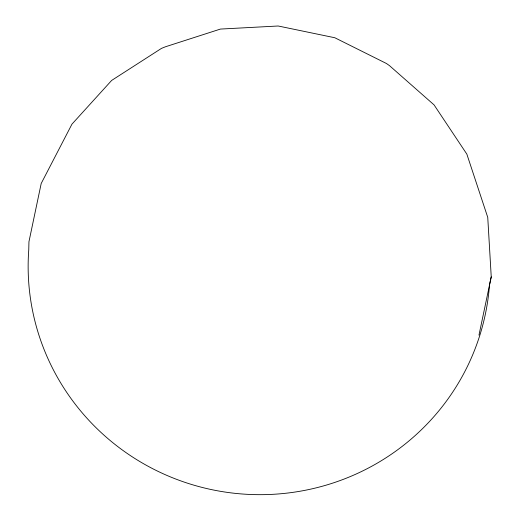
<?xml version="1.0" encoding="UTF-8"?>
<svg xmlns="http://www.w3.org/2000/svg" width="520" height="520" viewBox="0 0 520 520"><rect width="100%" height="100%" fill="white"/><g stroke="black" fill="none" stroke-linecap="round" stroke-linejoin="round"><path stroke-width="0.78" d="M478.978 335.107L491.238 276.835L487.747 217.367L466.843 154.115L434.07 104.903L389.512 65.663L386.471 63.511L334.809 37.745L278.181 26L220.447 29.068L165.542 46.742L161.519 48.36L111.651 80.431L71.955 124.15L41.203 183.475L28.945 241.748L28.762 249.808A231.049 227.325 6.8 0 0 242.255 494A231.049 227.325 6.8 0 0 489.522 284.778L491.238 276.835"/></g></svg>
